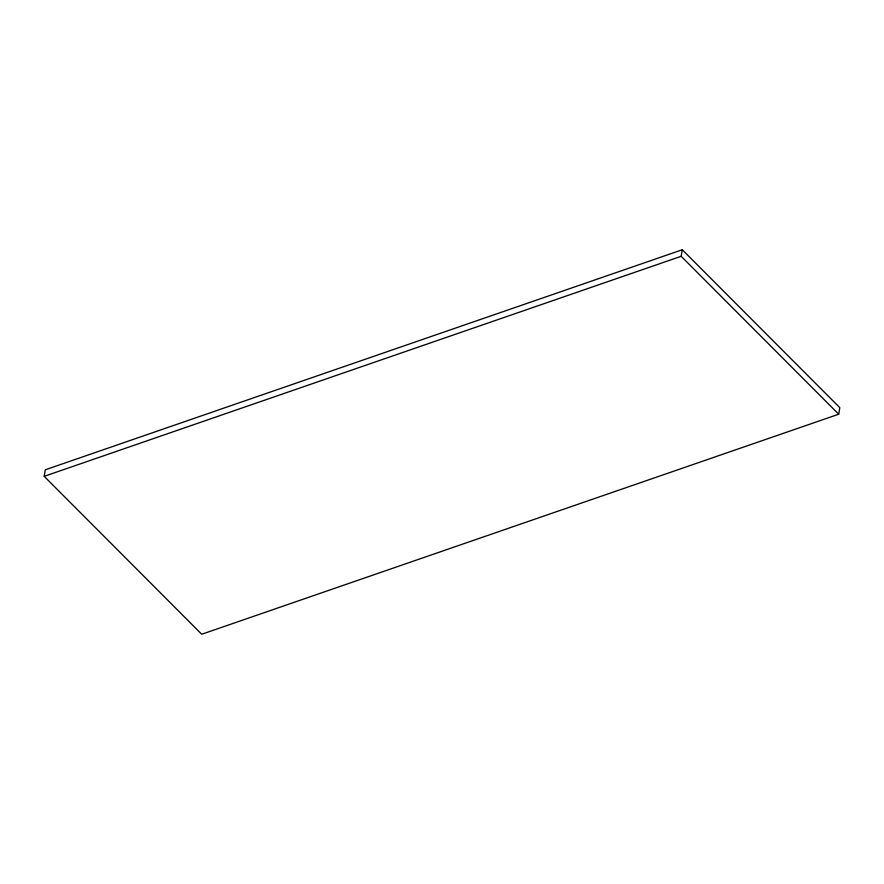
<?xml version="1.0" encoding="UTF-8"?>
<svg xmlns="http://www.w3.org/2000/svg" width="884" height="884" viewBox="0 0 884 884"><rect width="100%" height="100%" fill="white"/><g stroke="black" fill="none" stroke-linecap="round" stroke-linejoin="round"><path stroke-width="1.33" d="M44.2 476.332L45.294 469.791L682.271 249.752L839.8 407.668L838.706 414.209L201.729 634.248L44.2 476.332L681.177 256.294L682.271 249.752M681.177 256.294L838.706 414.209"/></g></svg>
